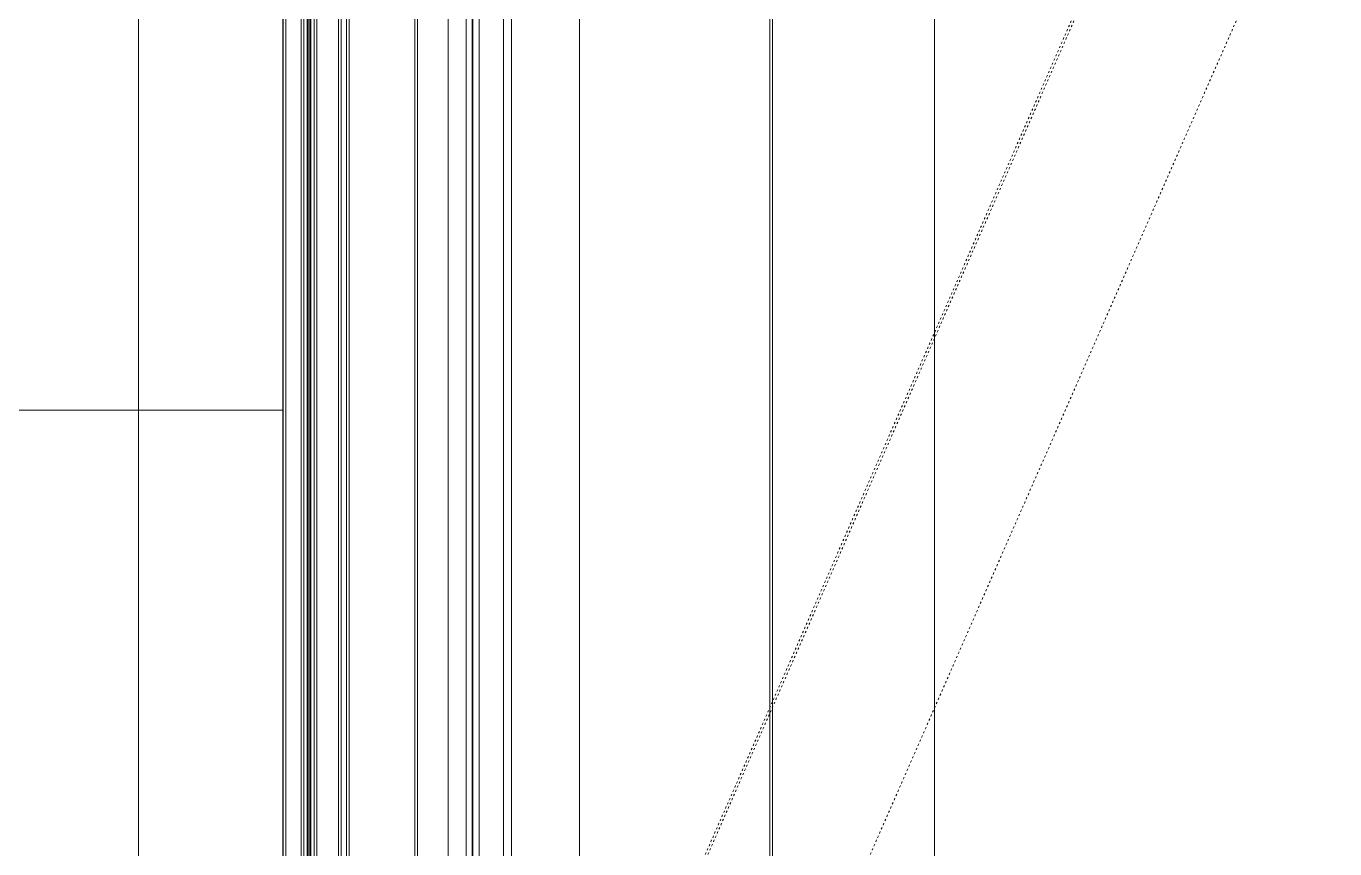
# Model space of a CAD drawing. Extents: x -1133 to 23780, y -1311 to 8245.
# Drawn here: x 1149.8 to 1214.4, y 865.4 to 905.9 of the extents above; entities that cross this region are included whole.
import ezdxf
from ezdxf.enums import TextEntityAlignment as Align

# ---------------------------------------------------------------- set-up
doc = ezdxf.new("R2010")
doc.units = 0
doc.header["$MEASUREMENT"] = 0
doc.linetypes.add('DOT2', pattern=[0.125, 0, -0.125])
doc.layers.get('0').update_dxf_attribs({"color": 9, "lineweight": 9})
for name, color, linetype, lineweight in [('06D', 9, 'Continuous', 9), ('10', 9, 'Continuous', 9), ('20', 9, 'DOT2', 9), ('22', 8, 'Continuous', 9), ('40B', 9, 'Continuous', 9), ('cam s', 8, 'Continuous', 9)]:
    doc.layers.add(name, color=color, linetype=linetype, lineweight=lineweight)
doc.styles.add('Arial', font='arial.ttf', dxfattribs={"height": 2.5})

# ---------------------------------------------------------------- blocks, each defined once
blk = doc.blocks.new('0_windowno')
blk.add_lwpolyline([(3.536, 0), (11.536, 0)])
at = {"style": 'Arial'}
blk.add_attdef('GENISLIK', text='', height=2, dxfattribs=at).set_placement((4.036, 0), align=Align.BOTTOM_LEFT)
blk.add_attdef('PENCERENO', text='', height=2, dxfattribs=at).set_placement((0, 0), align=Align.MIDDLE_CENTER)
blk.add_attdef('YUKSEKLIK', text='', height=2, dxfattribs=at).set_placement((4.036, -0.5), align=Align.TOP_LEFT)
blk = doc.blocks.new('fsdfsfsfsfd')
at = {"layer": '06D'}
for p, q in [((52607.25, -74585.327), (52607.25, -74485.445)), ((52613.74, -74585.314), (52613.74, -74488.072))]:
    blk.add_line(p, q, dxfattribs=at)
at = {"layer": '06D', "elevation": 0}
for points in [[(52628.999, -74473.859), (52628.999, -74596.731)], [(52591.75, -74474.977), (52589.75, -74474.977), (52589.75, -74595.977), (52591.75, -74595.977)]]:
    blk.add_lwpolyline(points, dxfattribs=at)
at = {"layer": '20', "elevation": 0}
blk.add_lwpolyline([(52607.49, -74590.872), (52562.943, -74489.432)], dxfattribs=at)
at = {"layer": 'cam s', "lineweight": 20}
for p, q in [((52610.612, -74486.423), (52610.612, -74584.204)), ((52611.012, -74486.423), (52611.012, -74584.204)), ((52612.212, -74486.423), (52612.212, -74583.514)), ((52612.512, -74486.423), (52612.512, -74583.514)), ((52612.55, -74486.423), (52612.55, -74583.514)), ((52612.85, -74486.423), (52612.85, -74583.514))]:
    blk.add_line(p, q, dxfattribs=at)
blk = doc.blocks.new('p-zemin kat')
at = {"layer": '40B'}
blk.add_lwpolyline([(3287.328, 2825), (2222.5, 2825), (2222.5, 2815), (1955, 2815), (1955, 1945), (1959.5, 1945), (1959.5, 1385), (1162.5, 1385), (1162.5, 730), (1392.5, 730), (1392.5, 325), (1522.5, 325), (1522.5, 725), (1802.596, 725), (1802.596, 730), (1831.783, 791.16), (1935.267, 740.054, -0.306949), (4278.593, 2070.681, 0.001238)], format="xyb", dxfattribs=at)
at = {"xscale": -1}
blk.add_blockref('fsdfsfsfsfd', (53776.25, 75422.795), dxfattribs=at)

msp = doc.modelspace()

# ---------------------------------------------------------------- block references
at = {"xscale": -1}
for p in [(53776.379, 75422.795), (53784.379, 75422.795)]:
    msp.add_blockref('fsdfsfsfsfd', p, dxfattribs=at)
at = {"layer": '10'}
msp.add_blockref('p-zemin kat', (0, 0), dxfattribs=at)
at = {"layer": '22', "xscale": 5, "yscale": 5, "zscale": 5}
msp.add_blockref('0_windowno', (1104.832, 886.992), dxfattribs=at)

doc.saveas('drawing.dxf')
